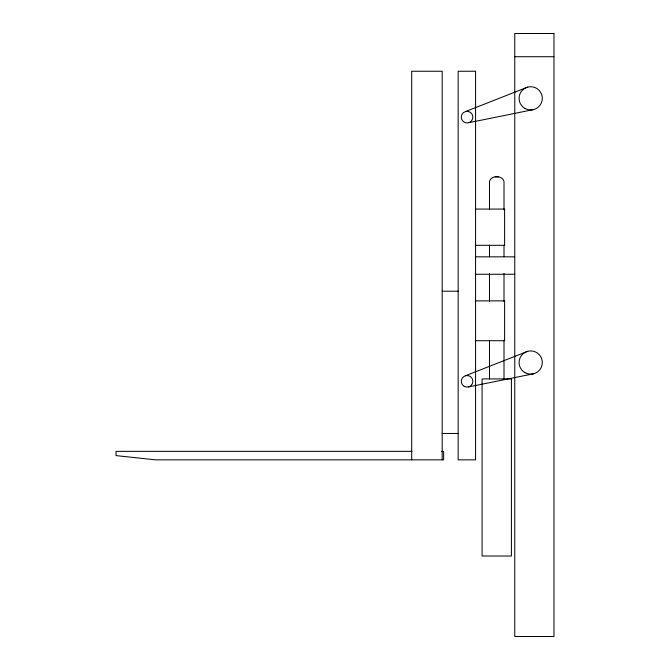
<?xml version="1.0" encoding="UTF-8"?>
<svg xmlns="http://www.w3.org/2000/svg" width="670" height="670" viewBox="0 0 670 670"><rect width="100%" height="100%" fill="white"/><g stroke="black" fill="none" stroke-linecap="round" stroke-linejoin="round"><path stroke-width="1" d="M465.566 111.513A5.804 5.804 0 0 1 472.677 118.632A5.804 5.804 0 0 1 462.962 121.228A5.804 5.804 0 0 1 465.566 111.513L527.684 87.117M465.566 375.719L527.684 351.315M468.573 122.736L533.697 109.553M468.573 386.933L533.697 373.751M504.007 209.693L504.007 181.495C502.559 175.071 490.934 175.071 489.485 181.495L489.485 209.693M514.769 56.724L553.964 56.724M495.18 176.897L498.312 176.897M475.574 209.073L504.602 209.073L504.602 245.304L475.574 245.304M475.574 256.836L514.769 256.836M475.574 274.256L514.769 274.256M442.183 291.207L458.154 291.207M475.574 300.872L504.602 300.872L504.602 340.72L475.574 340.72M442.183 433.473L458.154 433.473M411.941 451.362L116.036 451.362L116.036 455.608L155.574 459.846L443.632 459.846L443.632 451.362L441.639 451.362M504.007 245.212L504.007 256.702M504.007 273.41L504.007 301.617M504.007 340.268L504.007 378.918M489.485 245.212L489.485 256.702M489.485 273.41L489.485 301.617M489.485 340.268L489.485 378.918M442.183 459.846L442.183 71.246L411.698 71.246L411.698 459.846M553.964 33.5L514.769 33.5L514.769 636.5L553.964 636.5L553.964 33.5M475.574 71.246L458.154 71.246L458.154 459.846L475.574 459.846L475.574 71.246M511.411 378.918L482.082 378.918L482.082 556.016L511.411 556.016L511.411 378.918M524.886 108.389A11.616 11.616 0 0 0 542.306 98.331A11.616 11.616 0 0 0 524.886 88.273A11.616 11.616 0 0 0 524.886 108.389M524.886 372.595A11.616 11.616 0 0 0 542.306 362.537A11.616 11.616 0 0 0 524.886 352.479A11.616 11.616 0 0 0 524.886 372.595M464.168 386.356A5.804 5.804 0 0 0 472.878 381.331A5.804 5.804 0 0 0 464.168 376.297A5.804 5.804 0 0 0 464.168 386.356"/></g></svg>
